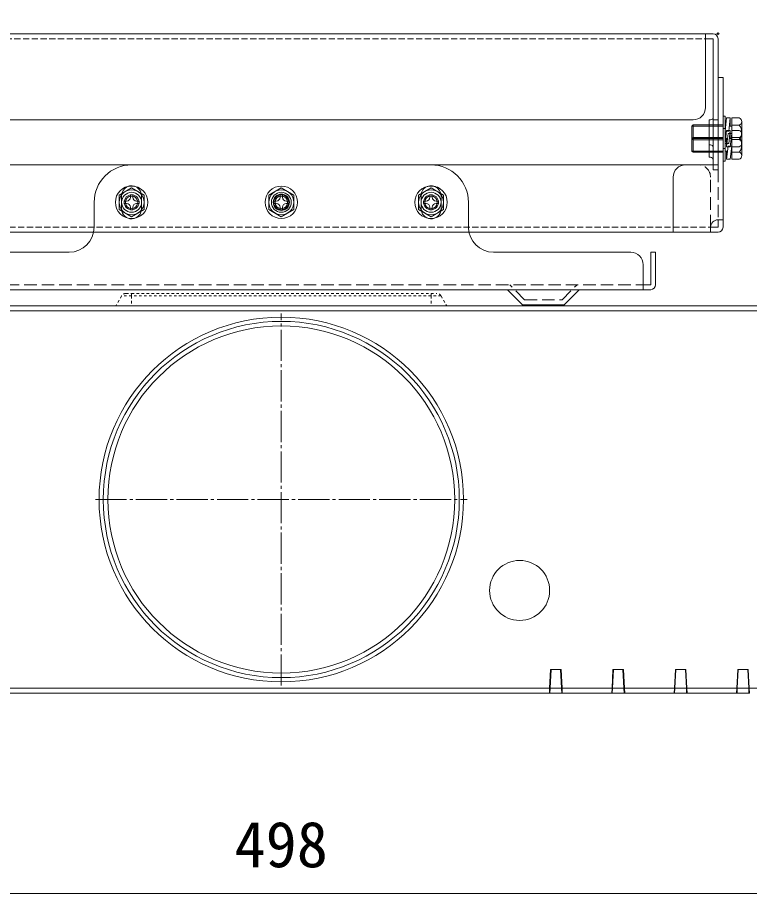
# Model space of a CAD drawing. Units: millimetres, scale not verified. Extents: x -63 to 62, y -57 to 57.
# Drawn here: x -34.87 to -5.54, y -2.92 to 32.15 of the extents above; entities that cross this region are included whole.
import ezdxf
from ezdxf.enums import TextEntityAlignment as Align

# ---------------------------------------------------------------- set-up
doc = ezdxf.new("R2010")
doc.units = ezdxf.units.MM
doc.header["$LTSCALE"] = 0.125
doc.header["$PDMODE"] = 32
doc.header["$PDSIZE"] = 0.0625
for name, pattern in [('USER1', [13, 10, -1, 1, -1]), ('USER2', [1.4, 0.7, -0.7]), ('USER4', [2.5, 2, -0.5]), ('USER5', [5.6, 4, -1.6])]:
    doc.linetypes.add(name, pattern=pattern)
for name, color, linetype, lineweight in [('0-0_0', 7, 'Continuous', 18), ('0-4_GAIKEI', 7, 'Continuous', 18), ('0-5_SUNPO', 7, 'Continuous', 18), ('0-7_S1', 1, 'Continuous', 18), ('0-8_KIJUN', 7, 'USER1', 18)]:
    doc.layers.add(name, color=color, linetype=linetype, lineweight=lineweight)
doc.layers.add('0-1_DEFPOINTS', color=7, linetype='Continuous')
doc.styles.add('ＭＳ ゴシック', font='')
doc.styles.get('ＭＳ ゴシック').set_extended_font_data('MS Gothic')

# ---------------------------------------------------------------- blocks, each defined once
blk = doc.blocks.new('_OPEN30')
at = {"layer": '0-0_0'}
blk.add_line((0, 0), (-1, 0), dxfattribs=at)
blk.add_lwpolyline([(-1, 0.26795), (0, 0), (-1, -0.26795)], dxfattribs=at)
blk = doc.blocks.new('D10')
at = {"layer": '0-1_DEFPOINTS'}
for p in [(-9.9563, 40.6277), (-44.9563, 34.6277), (-9.9563, 34.6277)]:
    blk.add_point(p, dxfattribs=at)
at = {"layer": '0-5_SUNPO'}
for p, q in [((-44.9563, 36.6277), (-44.9563, 42.6277)), ((-9.9563, 36.6277), (-9.9563, 42.6277)), ((-42.9563, 40.6277), (-11.9563, 40.6277))]:
    blk.add_line(p, q, dxfattribs=at)
at = {"layer": '0-5_SUNPO', "xscale": 2, "yscale": 2, "rotation": 180}
blk.add_blockref('_OPEN30', (-44.9563, 40.6277), dxfattribs=at)
at = {"layer": '0-5_SUNPO', "xscale": 2, "yscale": 2}
blk.add_blockref('_OPEN30', (-9.9563, 40.6277), dxfattribs=at)
at = {"layer": '0-5_SUNPO', "style": 'ＭＳ ゴシック'}
blk.add_text('350', height=1.833, dxfattribs=at).set_placement((-29.3313, 41.1277), align=Align.BOTTOM_LEFT)
blk = doc.blocks.new('D9')
at = {"layer": '0-5_SUNPO'}
blk.add_line((-4.5563, 0.2037), (-50.3563, 0.2037), dxfattribs=at)
at = {"layer": '0-5_SUNPO', "style": 'ＭＳ ゴシック'}
blk.add_text('498', height=1.833, dxfattribs=at).set_placement((-29.3313, 0.7037), align=Align.BOTTOM_LEFT)

msp = doc.modelspace()

# ---------------------------------------------------------------- linework, layer by layer
at = {"layer": '0-4_GAIKEI', "color": 1, "linetype": 'USER2'}
for p, q in [((-30.2956, 21.0071), (-30.2956, 21.1071)), ((-18.2956, 21.0071), (-18.2956, 21.1071)), ((-30.6943, 21.0071), (-30.9252, 20.6071)), ((-30.2956, 21.0071), (-30.2956, 20.6071)), ((-17.897, 21.0071), (-18.2956, 21.0071)), ((-18.2956, 21.0071), (-18.2956, 20.6071)), ((-17.897, 21.0071), (-17.6661, 20.6071))]:
    msp.add_line(p, q, dxfattribs=at)
at = {"layer": '0-4_GAIKEI'}
for p, q in [((-46.9556, 20.6071), (-1.6357, 20.6071)), ((-13.056, 5.1071), (-13.5346, 5.1071)), ((-13.0552, 5.1571), (-13.0385, 5.1571)), ((-10.556, 5.1071), (-11.0346, 5.1071)), ((-8.056, 5.1071), (-8.5346, 5.1071)), ((-6.0528, 5.1571), (-6.0354, 5.1571)), ((-5.556, 5.1071), (-6.0346, 5.1071)), ((-5.5358, 5.1071), (-5.556, 5.1071))]:
    msp.add_line(p, q, dxfattribs=at)
at = {"layer": '0-4_GAIKEI', "color": 1}
for p, q in [((-1.6357, 20.4071), (-46.9556, 20.4071)), ((-13.4853, 6.0471), (-13.5241, 5.3071)), ((-13.4853, 6.0471), (-13.5062, 6.0471)), ((-13.5056, 6.0571), (-13.0857, 6.0571)), ((-13.4849, 6.0571), (-13.4853, 6.0471)), ((-13.1053, 6.0471), (-13.4853, 6.0471)), ((-13.0665, 5.3071), (-13.1053, 6.0471)), ((-13.1053, 6.0471), (-13.0851, 6.0471)), ((-10.9853, 6.0471), (-11.0241, 5.3071)), ((-11.0062, 6.0471), (-10.9853, 6.0471)), ((-11.0056, 6.0571), (-10.5857, 6.0571)), ((-10.6053, 6.0471), (-10.9853, 6.0471)), ((-10.5665, 5.3071), (-10.6053, 6.0471)), ((-10.6053, 6.0471), (-10.5851, 6.0471)), ((-8.4853, 6.0471), (-8.5241, 5.3071)), ((-8.5062, 6.0471), (-8.4853, 6.0471)), ((-8.5056, 6.0571), (-8.0857, 6.0571)), ((-8.1053, 6.0471), (-8.4853, 6.0471)), ((-8.0665, 5.3071), (-8.1053, 6.0471)), ((-8.1053, 6.0471), (-8.0851, 6.0471)), ((-5.9853, 6.0471), (-6.0241, 5.3071)), ((-6.0062, 6.0471), (-5.9853, 6.0471)), ((-6.0056, 6.0571), (-5.5857, 6.0571)), ((-5.6053, 6.0471), (-5.9853, 6.0471)), ((-5.5665, 5.3071), (-5.6053, 6.0471)), ((-5.6053, 6.0471), (-5.5851, 6.0471)), ((-46.9556, 5.3071), (-13.545, 5.3071)), ((-13.5346, 5.1071), (-13.5398, 5.4058)), ((-13.5346, 5.1071), (-13.5241, 5.3071)), ((-13.5241, 5.3071), (-13.0665, 5.3071)), ((-13.0665, 5.3071), (-13.056, 5.1071)), ((-13.051, 5.3959), (-13.056, 5.1071)), ((-13.0463, 5.3071), (-11.045, 5.3071)), ((-11.0346, 5.1071), (-11.0398, 5.4058)), ((-11.0346, 5.1071), (-11.0241, 5.3071)), ((-11.0241, 5.3071), (-10.5665, 5.3071)), ((-10.5665, 5.3071), (-10.556, 5.1071)), ((-10.551, 5.3959), (-10.556, 5.1071)), ((-10.5463, 5.3071), (-8.545, 5.3071)), ((-8.5346, 5.1071), (-8.5398, 5.4058)), ((-8.5346, 5.1071), (-8.5241, 5.3071)), ((-8.5241, 5.3071), (-8.0665, 5.3071)), ((-8.0665, 5.3071), (-8.056, 5.1071)), ((-8.051, 5.3959), (-8.056, 5.1071)), ((-8.0463, 5.3071), (-6.045, 5.3071)), ((-6.0346, 5.1071), (-6.0398, 5.4058)), ((-6.0346, 5.1071), (-6.0241, 5.3071)), ((-6.0241, 5.3071), (-5.5665, 5.3071)), ((-5.5665, 5.3071), (-5.556, 5.1071)), ((-5.551, 5.3959), (-5.556, 5.1071)), ((-5.5463, 5.3071), (-3.545, 5.3071)), ((-13.5372, 5.2571), (-13.5476, 5.2571)), ((-11.0267, 5.2571), (-11.0476, 5.2571)), ((-8.0437, 5.2571), (-8.0534, 5.2571)), ((-5.5437, 5.2571), (-5.5534, 5.2571))]:
    msp.add_line(p, q, dxfattribs=at)
at = {"layer": '0-4_GAIKEI', "color": 1, "linetype": 'USER2'}
for points in [[(-30.5211, 21.1071), (-30.2956, 21.1071), (-18.2956, 21.1071), (-18.0702, 21.1071)], [(-18.2956, 21.0071), (-30.2956, 21.0071), (-30.6943, 21.0071)]]:
    msp.add_lwpolyline(points, dxfattribs=at)
at = {"layer": '0-4_GAIKEI', "color": 1}
for points in [[(-13.5554, 5.1071), (-13.5449, 5.3071), (-13.5056, 6.0571)], [(-13.0856, 6.0571), (-13.0463, 5.3071), (-13.0359, 5.1071)], [(-11.0554, 5.1071), (-11.045, 5.3071), (-11.0057, 6.0571)], [(-10.5856, 6.0571), (-10.5463, 5.3071), (-10.5358, 5.1071)], [(-8.5554, 5.1071), (-8.5449, 5.3071), (-8.5056, 6.0571)], [(-8.0857, 6.0571), (-8.0463, 5.3071), (-8.0359, 5.1071)], [(-6.0554, 5.1071), (-6.0449, 5.3071), (-6.0056, 6.0571)], [(-5.5856, 6.0571), (-5.5463, 5.3071), (-5.5359, 5.1071)]]:
    msp.add_lwpolyline(points, dxfattribs=at)
at = {"layer": '0-4_GAIKEI'}
for points in [[(-13.5346, 5.1071), (-13.5554, 5.1071), (-46.9556, 5.1071)], [(-11.0346, 5.1071), (-11.0554, 5.1071), (-13.0358, 5.1071), (-13.056, 5.1071)], [(-8.5346, 5.1071), (-8.5554, 5.1071), (-10.5358, 5.1071), (-10.556, 5.1071)], [(-6.0346, 5.1071), (-6.0554, 5.1071), (-8.0358, 5.1071), (-8.056, 5.1071)]]:
    msp.add_lwpolyline(points, dxfattribs=at)
at = {"layer": '0-4_GAIKEI', "color": 1}
for centre, radius in [((-24.2956, 12.8571), 7.3018), ((-14.7456, 9.2171), 1.2024)]:
    msp.add_circle(centre, radius, dxfattribs=at)
at = {"layer": '0-4_GAIKEI'}
for radius in [7.1325, 6.95]:
    msp.add_circle((-24.2956, 12.8571), radius, dxfattribs=at)
at = {"layer": '0-4_GAIKEI', "color": 1, "linetype": 'USER2'}
for centre, start, end in [((-30.5211, 20.9071), 90, 149.99999), ((-18.0702, 20.9071), 29.99996, 90)]:
    msp.add_arc(centre, 0.2, start, end, dxfattribs=at)
at = {"layer": '0-7_S1'}
for p, q in [((-41.5956, 31.5073), (-6.9956, 31.5073)), ((-7.2956, 28.5573), (-7.2956, 31.5073)), ((-7.2956, 31.3073), (-6.9956, 31.3073)), ((-6.9956, 26.0573), (-6.9956, 31.3073)), ((-6.7956, 26.0573), (-6.7956, 31.3073)), ((-6.7956, 29.7573), (-6.5956, 29.7573)), ((-6.5956, 23.7573), (-6.5956, 29.7573)), ((-40.7956, 28.0573), (-7.7956, 28.0573)), ((-7.1456, 28.0573), (-7.0956, 28.0573)), ((-7.1456, 26.5573), (-7.1456, 28.0573)), ((-6.9956, 28.0573), (-6.7956, 28.0573)), ((-6.5956, 28.2073), (-6.5156, 28.2073)), ((-6.5156, 28.2073), (-6.5156, 26.4073)), ((-6.4556, 28.1323), (-6.5156, 27.6073)), ((-6.3056, 28.1323), (-6.4556, 28.1323)), ((-6.3656, 27.6073), (-6.3056, 28.1323)), ((-6.3056, 28.1323), (-6.3056, 27.8073)), ((-6.2456, 28.1346), (-6.2456, 26.4799)), ((-5.9456, 28.1346), (-6.2456, 28.1346)), ((-7.8456, 27.8073), (-7.7956, 27.8573)), ((-6.5956, 27.8073), (-7.8456, 27.8073)), ((-7.8456, 27.8073), (-7.8456, 26.8073)), ((-6.5956, 27.8573), (-7.7956, 27.8573)), ((-7.7956, 27.8573), (-7.7956, 26.7573)), ((-6.5956, 27.7073), (-6.5156, 27.7073)), ((-6.2456, 27.8073), (-6.3428, 27.8073)), ((-5.9456, 27.846), (-6.2456, 27.846)), ((-5.8456, 26.6243), (-5.8456, 27.9903)), ((-7.8456, 27.3073), (-7.7956, 27.3573)), ((-6.5956, 27.3573), (-7.7956, 27.3573)), ((-6.4556, 27.6323), (-6.5156, 27.1073)), ((-6.3656, 27.6073), (-6.5156, 27.6073)), ((-6.3056, 27.6323), (-6.4556, 27.6323)), ((-6.3956, 27.5073), (-6.4556, 26.9823)), ((-6.2456, 27.5073), (-6.3956, 27.5073)), ((-6.3656, 27.1073), (-6.3056, 27.6323)), ((-6.3056, 27.6323), (-6.3056, 27.3073)), ((-6.2456, 27.5073), (-6.3056, 26.9823)), ((-5.9456, 27.6346), (-6.2456, 27.6346)), ((-6.5956, 27.3073), (-7.8456, 27.3073)), ((-7.7956, 27.2573), (-7.8456, 27.3073)), ((-6.5956, 27.2573), (-7.7956, 27.2573)), ((-7.1456, 27.0573), (-7.0956, 27.0573)), ((-6.4185, 27.3073), (-6.5156, 27.3073)), ((-6.3656, 27.1073), (-6.5156, 27.1073)), ((-6.4556, 27.3073), (-6.4556, 26.9823)), ((-6.3956, 27.0073), (-6.4556, 26.4823)), ((-6.2456, 27.0073), (-6.3956, 27.0073)), ((-6.2456, 27.3073), (-6.3428, 27.3073)), ((-6.2456, 27.0073), (-6.3056, 26.4823)), ((-5.9456, 27.346), (-6.2456, 27.346)), ((-5.9456, 27.2686), (-6.2456, 27.2686)), ((-6.5956, 26.8073), (-7.8456, 26.8073)), ((-7.7956, 26.7573), (-7.8456, 26.8073)), ((-6.5956, 26.7573), (-7.7956, 26.7573)), ((-6.5956, 26.9073), (-6.5156, 26.9073)), ((-6.4185, 26.8073), (-6.5156, 26.8073)), ((-6.3056, 26.9823), (-6.4556, 26.9823)), ((-6.4556, 26.8073), (-6.4556, 26.4823)), ((-5.9456, 26.9799), (-6.2456, 26.9799)), ((-5.9456, 26.7686), (-6.2456, 26.7686)), ((-7.1456, 26.5573), (-7.0956, 26.5573)), ((-6.5956, 26.4073), (-6.5156, 26.4073)), ((-6.3056, 26.4823), (-6.4556, 26.4823)), ((-5.9456, 26.4799), (-6.2456, 26.4799)), ((-41.7956, 26.2573), (-6.7956, 26.2573)), ((-6.9956, 26.0573), (-6.7956, 26.0573)), ((-8.5956, 23.5573), (-8.5956, 25.7573)), ((-30.7956, 25.046), (-30.2956, 25.3346)), ((-29.7956, 25.046), (-30.2956, 25.3346)), ((-24.7956, 25.046), (-24.2956, 25.3346)), ((-23.7956, 25.046), (-24.2956, 25.3346)), ((-18.7956, 25.046), (-18.2956, 25.3346)), ((-17.7956, 25.046), (-18.2956, 25.3346)), ((-30.7956, 24.4686), (-30.7956, 25.046)), ((-30.3456, 25.0573), (-30.2456, 25.0573)), ((-30.3456, 24.9573), (-30.3456, 25.0573)), ((-30.2456, 24.9573), (-30.2456, 25.0573)), ((-29.7956, 24.4686), (-29.7956, 25.046)), ((-24.7956, 24.4686), (-24.7956, 25.046)), ((-24.3456, 24.9573), (-24.3456, 25.0573)), ((-24.3456, 25.0573), (-24.2456, 25.0573)), ((-24.2456, 24.9573), (-24.2456, 25.0573)), ((-23.7956, 24.4686), (-23.7956, 25.046)), ((-18.7956, 24.4686), (-18.7956, 25.046)), ((-18.3456, 25.0573), (-18.2456, 25.0573)), ((-18.3456, 24.9573), (-18.3456, 25.0573)), ((-18.2456, 24.9573), (-18.2456, 25.0573)), ((-17.7956, 24.4686), (-17.7956, 25.046)), ((-31.7956, 23.7573), (-31.7956, 24.7573)), ((-30.5956, 24.8073), (-30.4956, 24.8073)), ((-30.5956, 24.7073), (-30.5956, 24.8073)), ((-30.5956, 24.7073), (-30.4956, 24.7073)), ((-30.3456, 24.4573), (-30.3456, 24.5573)), ((-30.2456, 24.4573), (-30.2456, 24.5573)), ((-30.0956, 24.8073), (-29.9956, 24.8073)), ((-30.0956, 24.7073), (-29.9956, 24.7073)), ((-29.9956, 24.7073), (-29.9956, 24.8073)), ((-24.5956, 24.8073), (-24.4956, 24.8073)), ((-24.5956, 24.7073), (-24.5956, 24.8073)), ((-24.5956, 24.7073), (-24.4956, 24.7073)), ((-24.3456, 24.4573), (-24.3456, 24.5573)), ((-24.2456, 24.4573), (-24.2456, 24.5573)), ((-24.0956, 24.8073), (-23.9956, 24.8073)), ((-24.0956, 24.7073), (-23.9956, 24.7073)), ((-23.9956, 24.7073), (-23.9956, 24.8073)), ((-18.5956, 24.8073), (-18.4956, 24.8073)), ((-18.5956, 24.7073), (-18.5956, 24.8073)), ((-18.5956, 24.7073), (-18.4956, 24.7073)), ((-18.3456, 24.4573), (-18.3456, 24.5573)), ((-18.2456, 24.4573), (-18.2456, 24.5573)), ((-18.0956, 24.8073), (-17.9956, 24.8073)), ((-18.0956, 24.7073), (-17.9956, 24.7073)), ((-17.9956, 24.7073), (-17.9956, 24.8073)), ((-16.7956, 23.7573), (-16.7956, 24.7573)), ((-30.2956, 24.1799), (-30.7956, 24.4686)), ((-30.3456, 24.4573), (-30.2456, 24.4573)), ((-30.2956, 24.1799), (-29.7956, 24.4686)), ((-24.2956, 24.1799), (-24.7956, 24.4686)), ((-24.3456, 24.4573), (-24.2456, 24.4573)), ((-24.2956, 24.1799), (-23.7956, 24.4686)), ((-18.2956, 24.1799), (-18.7956, 24.4686)), ((-18.3456, 24.4573), (-18.2456, 24.4573)), ((-18.2956, 24.1799), (-17.7956, 24.4686)), ((-6.7956, 24.0573), (-6.5956, 24.0573)), ((-6.7956, 23.7573), (-6.7956, 24.0573)), ((-41.7956, 23.5573), (-6.7956, 23.5573)), ((-7.0956, 23.7573), (-6.7956, 23.7573)), ((-7.0956, 23.7573), (-7.0956, 23.5573)), ((-38.2956, 22.7573), (-32.7956, 22.7573)), ((-15.7956, 22.7573), (-10.2956, 22.7573)), ((-9.4956, 21.4573), (-9.4956, 22.7573)), ((-9.4956, 22.7573), (-9.2956, 22.7573)), ((-9.2956, 21.4573), (-9.2956, 22.7573)), ((-9.7956, 21.2573), (-9.7956, 22.2573)), ((-9.7956, 21.4573), (-9.4956, 21.4573)), ((-39.0956, 21.2573), (-9.4956, 21.2573)), ((-14.6285, 20.6573), (-15.2285, 21.2573)), ((-12.9628, 20.6573), (-12.3628, 21.2573)), ((-14.6285, 20.6573), (-12.9628, 20.6573))]:
    msp.add_line(p, q, dxfattribs=at)
at = {"layer": '0-7_S1', "linetype": 'USER4'}
for p, q in [((-41.2956, 31.3073), (-7.2956, 31.3073)), ((-41.4956, 23.7573), (-7.0956, 23.7573))]:
    msp.add_line(p, q, dxfattribs=at)
at = {"layer": '0-7_S1', "linetype": 'USER5'}
for p, q in [((-6.7956, 26.0573), (-6.7956, 24.0573)), ((-7.0956, 23.7573), (-7.0956, 25.7573)), ((-38.7956, 21.4573), (-9.7956, 21.4573)), ((-14.5456, 20.8573), (-15.1456, 21.4573)), ((-13.0456, 20.8573), (-12.4456, 21.4573)), ((-14.5456, 20.8573), (-13.0456, 20.8573))]:
    msp.add_line(p, q, dxfattribs=at)
at = {"layer": '0-7_S1'}
for centre, radius in [((-30.2956, 24.7573), 0.65), ((-30.2956, 24.7573), 0.5), ((-24.2956, 24.7573), 0.65), ((-24.2956, 24.7573), 0.5), ((-18.2956, 24.7573), 0.65), ((-18.2956, 24.7573), 0.5), ((-30.2956, 24.7573), 0.4), ((-30.2956, 24.7573), 0.3), ((-30.2956, 24.7573), 0.25), ((-24.2956, 24.7573), 0.4), ((-24.2956, 24.7573), 0.325), ((-24.2956, 24.7573), 0.3), ((-24.2956, 24.7573), 0.25), ((-18.2956, 24.7573), 0.4), ((-18.2956, 24.7573), 0.3), ((-18.2956, 24.7573), 0.25)]:
    msp.add_circle(centre, radius, dxfattribs=at)
for centre, radius, start, end in [((-6.9956, 31.3073), 0.2, 0, 90), ((-7.7956, 28.5573), 0.5, 270, 0), ((-7.0956, 28.1573), 0.1, 270, 0), ((-5.9998, 27.9903), 0.1542, 290.56998, 69.42989), ((-6.3123, 27.5573), 0.4667, 321.7868, 38.21314), ((-5.9998, 27.4903), 0.1542, 290.56998, 69.42989), ((-7.0956, 26.9573), 0.1, 0, 90), ((-6.3123, 27.0573), 0.4667, 321.7868, 38.21314), ((-5.9998, 27.1243), 0.1542, 290.56998, 69.42989), ((-5.9998, 26.6243), 0.1542, 290.56998, 69.42989), ((-7.0956, 26.4573), 0.1, 0, 90), ((-30.2956, 24.7573), 1.5, 90, 180), ((-18.2956, 24.7573), 1.5, 0, 90), ((-8.0956, 25.7573), 0.5, 90, 180), ((-30.2956, 25.0192), 0.4, 357.5, 177.5), ((-18.3013, 25.019), 0.4, 2.5, 191.87068), ((-24.2956, 24.7573), 6.4057, 177.5, 182.5), ((-30.4956, 24.9573), 0.15, 270, 0), ((-30.0956, 24.9573), 0.15, 180, 270), ((-24.2956, 24.7573), 5.6057, 177.5, 182.5), ((-24.4956, 24.9573), 0.15, 270, 0), ((-24.0956, 24.9573), 0.15, 180, 270), ((-24.2956, 24.7573), 5.6057, 357.5, 3.16569), ((-18.4956, 24.9573), 0.15, 270, 0), ((-18.0956, 24.9573), 0.15, 180, 270), ((-24.2956, 24.7573), 6.4057, 357.5, 2.5), ((-30.4956, 24.5573), 0.15, 0, 90), ((-30.0956, 24.5573), 0.15, 90, 180), ((-24.4956, 24.5573), 0.15, 0, 90), ((-24.0956, 24.5573), 0.15, 90, 180), ((-18.4956, 24.5573), 0.15, 0, 90), ((-18.0956, 24.5573), 0.15, 90, 180), ((-30.2956, 24.4953), 0.4, 182.5, 2.5), ((-18.2956, 24.4953), 0.4, 177.5, 357.5), ((-6.7956, 23.7573), 0.3, 90, 180), ((-32.7956, 23.7573), 1, 270, 0), ((-15.7956, 23.7573), 1, 180, 270), ((-6.7956, 23.7573), 0.2, 270, 0), ((-10.2956, 22.2573), 0.5, 0, 90), ((-9.4956, 21.4573), 0.2, 270, 0)]:
    msp.add_arc(centre, radius, start, end, dxfattribs=at)
at = {"layer": '0-7_S1', "linetype": 'USER5'}
msp.add_arc((-7.5956, 25.7573), 0.5, 0, 90, dxfattribs=at)
at = {"layer": '0-8_KIJUN'}
for p, q in [((-24.2956, 5.4071), (-24.2956, 20.3071)), ((-31.7456, 12.8571), (-16.8456, 12.8571))]:
    msp.add_line(p, q, dxfattribs=at)

# ---------------------------------------------------------------- block references
at = {"layer": '0-5_SUNPO'}
for name in ['D10', 'D9']:
    msp.add_blockref(name, (3.1606, -3.1204), dxfattribs=at)

doc.saveas('drawing.dxf')
